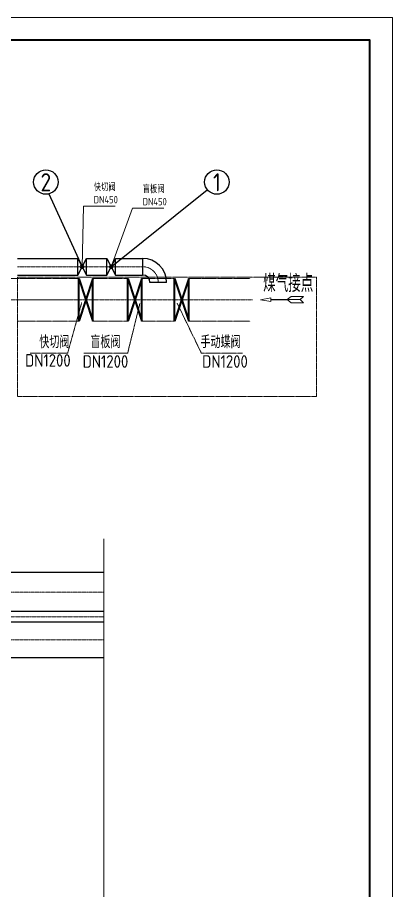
# Model space of a CAD drawing. Header units: millimetres. Extents: x -11969 to 47316, y 514 to 81306.
# Drawn here: x 36541 to 47316, y 14072 to 39124 of the extents above; entities that cross this region are included whole.
import ezdxf
from ezdxf.enums import TextEntityAlignment as Align

# ---------------------------------------------------------------- set-up
doc = ezdxf.new("R2010")
doc.units = ezdxf.units.MM
doc.linetypes.add('CENTER', pattern=[2, 1.25, -0.25, 0.25, -0.25])
doc.linetypes.add('PHANTOM2', pattern=[1.25, 0.625, -0.125, 0.125, -0.125, 0.125, -0.125])
for name, color, linetype, lineweight in [('2D', 4, 'PHANTOM2', 20), ('BIAOZHU', 3, 'Continuous', 25), ('SHI', 7, 'Continuous', 40), ('SW', 8, 'Continuous', 20), ('WEN', 3, 'Continuous', 20), ('XI', 2, 'Continuous', 20), ('ZHONG', 1, 'CENTER', 20), ('实体', 7, 'Continuous', 40)]:
    doc.layers.add(name, color=color, linetype=linetype, lineweight=lineweight)
doc.styles.add('GB', font='gbenor.shx', dxfattribs={"bigfont": 'gbcbig.shx'})
doc.styles.add('工程字', font='gbenor.shx', dxfattribs={"bigfont": 'gbcbig.shx'})
doc.dimstyles.new('ISO-60', dxfattribs={"dimscale": 60, "dimtxt": 3.5, "dimasz": 3.5, "dimexe": 1.8, "dimexo": 1.25, "dimgap": 1.3, "dimtad": 1, "dimrnd": 1, "dimdsep": 46, "dimtxsty": 'GB', "dimcen": 0, "dimclrd": 3, "dimclre": 3, "dimclrt": 256, "dimadec": 0, "dimazin": 0, "dimtfac": 1, "dimtix": 1, "dimtmove": 0, "dimatfit": 3, "dimldrblk": 'DOTSMALL', "dimfxl": 0, "dimlwd": 20, "dimlwe": 20, "dimarcsym": 0})

# ---------------------------------------------------------------- blocks, each defined once
blk = doc.blocks.new('gas-master-1')
blk.add_line((11505, 9710), (28756, 9710))
at = {"layer": 'ZHONG'}
for q in [(28756, 9100), (30273, 9100)]:
    blk.add_line((-335, 9100), q, dxfattribs=at)
blk = doc.blocks.new('箭头细箭')
for p, q in [((-19.07, -1.43), (-17.58, 0.01)), ((-13.55, 1.45), (-19.05, 1.45)), ((-19.05, 1.45), (-17.58, 0.01)), ((-11.83, 0.01), (-17.58, 0.01)), ((-11.83, 0.01), (-13.57, -1.43)), ((-11.83, 0.01), (-13.55, 1.45)), ((-11.83, -0.04), (-11.83, 0.06)), ((-4.64, 0.06), (-11.83, 0.06)), ((-4.64, 0.76), (-4.64, 0.06)), ((0, 0), (-4.64, 0.76)), ((-4.64, -0.74), (0, 0)), ((-13.57, -1.43), (-19.07, -1.43)), ((-4.64, -0.04), (-11.83, -0.04)), ((-4.64, -0.04), (-4.64, -0.74))]:
    blk.add_line(p, q)
blk = doc.blocks.new('_DotSmall')
at = {"color": 0, "linetype": 'ByBlock', "const_width": 0.5}
blk.add_lwpolyline([(-0.0625, 0, 1), (0.0625, 0, 1)], format="xyb", close=True, dxfattribs=at)
blk = doc.blocks.new('序号')
at = {"layer": 'BIAOZHU'}
blk.add_circle((0, -5.4), 5.4, dxfattribs=at)
at = {"layer": 'BIAOZHU', "style": 'GB', "flags": 8}
blk.add_attdef('序号', text='', height=8, dxfattribs=at).set_placement((0, -5.48), align=Align.MIDDLE)

msp = doc.modelspace()

# ---------------------------------------------------------------- linework, layer by layer
for p, q in [((40135.288, 32212.073), (40135.288, 31734.073)), ((40824.288, 31523.073), (40346.288, 31523.073)), ((39025.31, 23194.073), (21568.641, 23194.073)), ((39025.31, 22074.073), (21568.641, 22074.073)), ((39025.31, 21774.073), (24903.646, 21774.073)), ((39025.31, 20754.073), (24903.646, 20754.073))]:
    msp.add_line(p, q)
for radius in [689, 211]:
    msp.add_arc((40135.288, 31523.073), radius, 0, 90)
at = {"layer": '2D'}
for p, q in [((38305.759, 31634.073), (36541.178, 31634.073)), ((39710.571, 31634.073), (38711.039, 31634.073)), ((39710.571, 31634.073), (38711.039, 31634.073)), ((41054.724, 31634.073), (40115.851, 31634.073)), ((41054.724, 31634.073), (40115.851, 31634.073)), ((41460.005, 31634.073), (43222.262, 31634.073)), ((37981.903, 29487.735), (38386.074, 30934.743)), ((37981.903, 29487.735), (38386.074, 30934.743)), ((39705.547, 29487.735), (40057.919, 30917.262)), ((39705.547, 29487.735), (40057.919, 30917.262)), ((41826.992, 29487.735), (41126.027, 30930.373)), ((41826.992, 29487.735), (41126.027, 30930.373)), ((38305.759, 30414.073), (36541.178, 30414.073)), ((39710.571, 30414.073), (38711.039, 30414.073)), ((39710.571, 30414.073), (38711.039, 30414.073)), ((41054.724, 30414.073), (40115.851, 30414.073)), ((41054.724, 30414.073), (40115.851, 30414.073)), ((41460.005, 30414.073), (43221.687, 30414.073)), ((36911.262, 29487.735), (37981.903, 29487.735)), ((38443.957, 29487.735), (39705.547, 29487.735)), ((41826.992, 29487.735), (43007.246, 29487.735))]:
    msp.add_line(p, q, dxfattribs=at)
msp.add_lwpolyline([(36541.178, 31669.251), (45132.781, 31669.251), (45132.781, 28250.911), (36541.178, 28250.911)], close=True, dxfattribs=at)
at = {"layer": 'BIAOZHU'}
for p, q in [((39237.087, 31973.073), (41995.519, 34182.307)), ((37444.074, 34061.759), (38397.013, 31973.073)), ((36541.178, 32212.073), (38272.013, 32212.073)), ((38272.013, 31734.073), (38272.013, 32212.073)), ((38272.013, 32212.073), (38522.013, 31734.073)), ((38272.013, 31734.073), (38522.013, 32212.073)), ((38522.013, 31734.073), (38522.013, 32212.073)), ((38522.013, 32212.073), (39112.087, 32212.073)), ((39112.087, 31734.073), (39112.087, 32212.073)), ((39112.087, 32212.073), (39362.087, 31734.073)), ((39112.087, 31734.073), (39362.087, 32212.073)), ((39362.087, 31734.073), (39362.087, 32212.073)), ((39362.087, 32212.073), (40135.288, 32212.073)), ((36541.178, 31734.073), (38272.013, 31734.073)), ((38522.013, 31734.073), (39112.087, 31734.073)), ((39362.087, 31734.073), (40135.288, 31734.073))]:
    msp.add_line(p, q, dxfattribs=at)
at = {"layer": 'SHI'}
msp.add_lwpolyline([(-5724.074, 1164.42), (46665.926, 1164.42), (46665.926, 38474.42), (-5724.074, 38474.42)], close=True, dxfattribs=at)
at = {"layer": 'WEN'}
msp.add_line((39025.31, 24167.114), (39025.31, 11972.849), dxfattribs=at)
at = {"layer": 'XI'}
msp.add_lwpolyline([(-7349.074, 514.42), (47315.926, 514.42), (47315.926, 39124.42), (-7349.074, 39124.42)], close=True, dxfattribs=at)
at = {"layer": 'ZHONG'}
for p, q in [((36541.178, 31973.073), (40135.288, 31973.073)), ((36541.178, 31024.073), (43288.274, 31024.073)), ((39025.31, 22634.073), (9165.653, 22634.073)), ((4468.375, 21924.073), (39025.31, 21924.073)), ((39025.31, 21264.073), (10764.653, 21264.073))]:
    msp.add_line(p, q, dxfattribs=at)
at = {"layer": 'ZHONG', "linetype": 'CENTER'}
msp.add_arc((40135.288, 31523.073), 450, 0, 90, dxfattribs=at)
at = {"layer": '实体'}
for p, q in [((38305.759, 30414.073), (38305.759, 31634.073)), ((38305.759, 31634.073), (38711.039, 30414.073)), ((38711.039, 31634.073), (38305.759, 30414.073)), ((38305.759, 30414.073), (38305.759, 31634.073)), ((38305.759, 31634.073), (38711.039, 30414.073)), ((38711.039, 31634.073), (38305.759, 30414.073)), ((38711.039, 30414.073), (38711.039, 31634.073)), ((38711.039, 30414.073), (38711.039, 31634.073)), ((39710.571, 30414.073), (39710.571, 31634.073)), ((39710.571, 31634.073), (40115.851, 30414.073)), ((40115.851, 31634.073), (39710.571, 30414.073)), ((39710.571, 30414.073), (39710.571, 31634.073)), ((39710.571, 31634.073), (40115.851, 30414.073)), ((40115.851, 31634.073), (39710.571, 30414.073)), ((40115.851, 30414.073), (40115.851, 31634.073)), ((40115.851, 30414.073), (40115.851, 31634.073)), ((41054.724, 30414.073), (41054.724, 31634.073)), ((41054.724, 31634.073), (41460.005, 30414.073)), ((41460.005, 31634.073), (41054.724, 30414.073)), ((41054.724, 30414.073), (41054.724, 31634.073)), ((41054.724, 31634.073), (41460.005, 30414.073)), ((41460.005, 31634.073), (41054.724, 30414.073)), ((41460.005, 30414.073), (41460.005, 31634.073)), ((41460.005, 30414.073), (41460.005, 31634.073))]:
    msp.add_line(p, q, dxfattribs=at)

# ---------------------------------------------------------------- block references
at = {"layer": 'BIAOZHU', "xscale": 65, "yscale": 65, "zscale": 65}
for p, values in [((37357.11, 34752.367), {'序号': '2'}), ((42269.311, 34752.367), {'序号': '1'})]:
    msp.add_blockref('序号', p, dxfattribs=at).add_auto_attribs(values)
at = {"layer": 'SW'}
msp.add_blockref('gas-master-1', (7785.654, 21924.073), dxfattribs=at)
at = {"layer": 'WEN', "xscale": -65, "yscale": 65, "zscale": 65}
msp.add_blockref('箭头细箭', (43519.298, 31026.375), dxfattribs=at)

# ---------------------------------------------------------------- texts
at = {"layer": '2D', "style": '工程字'}
for s, p in [('快切阀', (37168.866, 29634.163)), ('盲板阀', (38636.573, 29634.163)), ('手动蝶阀', (41797.946, 29634.163)), ('DN1200', (36758.945, 29103.629)), ('DN1200', (38413.918, 29072.35)), ('DN1200', (41847.379, 29072.35))]:
    msp.add_text(s, height=360, dxfattribs=at).set_placement(p)
at = {"layer": 'BIAOZHU', "char_height": 210, "attachment_point": 7, "style": 'GB'}
for s, insert in [('快切阀\\PDN450', (38731.361, 33792.204)), ('盲板阀\\PDN450', (40135.977, 33734.758))]:
    msp.add_mtext(s, dxfattribs=dict(at, insert=insert))
at = {"layer": 'WEN', "style": 'GB'}
msp.add_text('煤气接点', height=500, dxfattribs=at).set_placement((43598.562, 31245.413))

# ---------------------------------------------------------------- leaders
at = {"layer": 'BIAOZHU', "annotation_type": 0, "has_hookline": 1, "hookline_direction": 0, "text_width": 612.638}
for points in [[(38397.013, 31973.073), (38443.361, 33714.204), (38653.361, 33714.204)], [(39237.087, 31973.073), (39847.977, 33656.758), (40057.977, 33656.758)]]:
    msp.add_leader(points, dimstyle='ISO-60', override={"dimgap": 1.3, "dimtad": 1}, dxfattribs=at)

doc.saveas('drawing.dxf')
